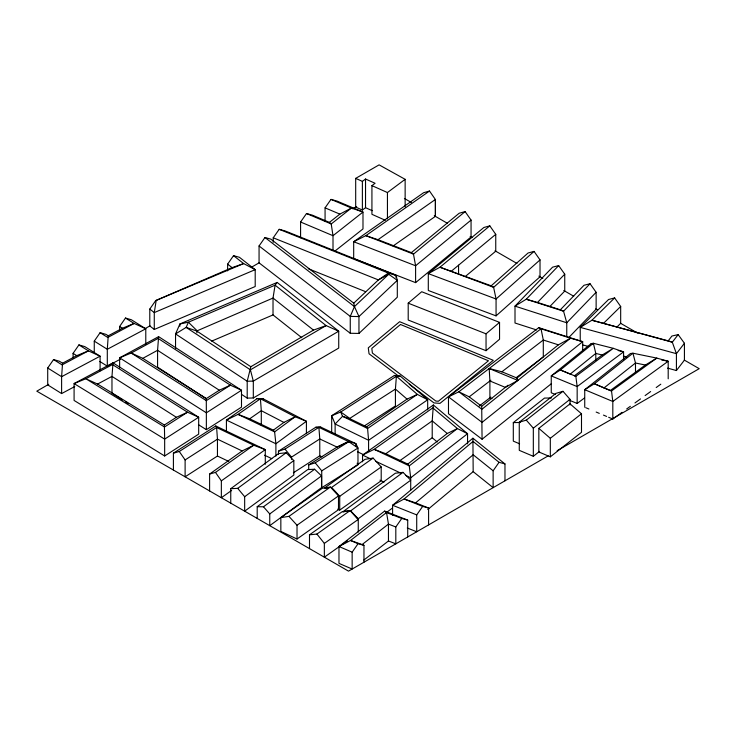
<?xml version="1.0" encoding="UTF-8"?>
<svg xmlns="http://www.w3.org/2000/svg" width="736" height="736" viewBox="0 0 736 736"><rect width="100%" height="100%" fill="white"/><g stroke="black" fill="none" stroke-linecap="round" stroke-linejoin="round"><path stroke-width="1.1" d="M331.678 432.612L331.678 415.739L394.395 375.461L396.391 376.262L395.425 389.077L395.425 405.95L364.053 426.098M247.204 398.112L247.204 381.239L250.829 366.721L313.481 330.105L326.103 325.588L338.726 331.2L338.726 348.073L253.313 397.983L247.204 398.112L241.472 394.321M467.553 443.845L467.553 433.725L433.357 404.993L432.216 420.891L432.216 437.764L437.221 441.968M100.096 370.815L100.096 356.187L88.412 350.86L76.728 355.644L62.551 363.207L61.612 376.694L61.612 393.567L74.778 386.547M145.783 344.522L145.783 328.78L134.108 323.444L122.424 328.238L108.238 335.791L107.3 349.278L107.3 366.151L120.465 359.14M198.646 424.801L206.356 429.686L241.5 407.118L241.5 390.246L158.608 336.646L157.578 350.308L157.578 367.181L205.804 398.369M113.004 362.866L74.088 383.576L74.088 400.448L164.662 455.98L198.683 434.13L198.683 417.257L113.004 362.866L111.973 376.4L111.973 393.272L122.544 399.988M279.174 229.31L388.406 273.065L388.7 274.261L354.448 306.608L350.262 316.397L350.262 333.27L358.956 333.436L397.302 297.215L397.302 280.342L396.069 275.384L285.108 230.938L279.174 229.31L273.231 237.802L273.231 242.3M250.829 366.721L196.714 330.998L273.019 298.052L275.089 285.172L277.159 282.431L338.726 331.2L253.313 381.11L247.204 381.239L175.545 333.932L179.888 323.987L277.159 282.431M61.612 393.567L47.711 384.873L47.711 368L53.562 359.564L59.414 361.247L62.551 363.207M73.076 357.862L73.076 353.363L78.918 344.917L84.769 346.601L100.096 356.187L61.612 376.694L47.711 368M94.263 352.369L94.263 341.127L100.114 332.681L105.966 334.365L108.238 335.791M119.618 329.857L119.618 326.48L125.47 318.044L131.321 319.728L145.783 328.78L107.3 349.278L94.263 341.127M149.785 309.065L155.701 300.592L232.088 267.628L243.644 263.58L255.199 269.652L255.199 286.525L154.275 329.461L149.785 325.938L149.785 309.065L154.275 312.588L154.275 329.461M227.617 270.876L227.617 264.132L233.533 255.659L239.448 257.306L255.199 269.652L154.275 312.588L156.161 300.72M350.262 333.27L259.063 262.844L259.063 245.971L264.969 237.507L270.876 239.154L353.768 303.168L354.448 306.608L358.956 316.563L358.956 333.436M300.582 237.756L300.582 222.005L306.498 213.532L312.414 215.179L329.424 222.373L331.218 223.974L333.003 235.704L333.003 250.332M325.073 221.37L325.073 207.865L330.988 199.392L336.895 201.038L362.986 212.06L362.986 228.933L334.77 251.188M407.716 536.967L407.716 520.094L384.615 511.097L338.974 546.508L338.974 563.38L352.148 569.038L352.148 552.175L358.055 543.702L363.961 545.348L363.961 562.221M392.592 515.384L392.592 505.264L472.908 438.214L473.174 471.647L493.129 487.646L493.129 470.773L499.054 462.3L504.97 463.938L504.97 480.81M363.86 560.059L388.461 540.978L395.812 543.84L395.812 526.967L401.764 518.466L407.716 520.094M407.275 527.997L416.714 531.769L416.714 514.896L422.657 506.405L428.591 508.033L428.591 524.906M580.235 340.869L580.235 327.373L591.937 320.234L668.196 340.86L671.904 336.039L678.16 334.595L684.425 343.27L684.425 360.143L676.421 370.548L667.58 368.129M678.16 334.595L672.308 342.203L676.421 353.676L676.421 370.548M684.425 343.27L676.421 353.676L580.235 327.373L608.598 299.497L614.634 297.914L620.678 306.47L620.678 323.343L616.621 327.327M549.921 306.434L564.742 291.051L564.742 274.178L558.67 265.604L526.249 299.23L515.007 306.139L515.007 323.012L536.572 329.94M566.757 336.269L566.757 322.773L563.555 311.218L526.249 299.23L537.492 302.441L564.742 274.178M537.492 302.441L560.354 309.792L583.979 285.283L590.051 283.728L596.132 292.302L596.132 309.166L569.103 337.208M590.051 283.728L563.555 311.218L560.354 309.792M596.132 292.302L566.757 322.773L515.007 306.139L552.589 267.159L558.67 265.604M614.634 297.914L591.937 320.234L672.308 342.203L668.196 340.86M603.64 323.214L620.678 306.47M353.768 303.168L378.378 279.919L388.406 273.065L396.069 275.384L396.069 277.638M540.022 259.9L496.064 299L428.297 273.608L439.953 267.223L491.197 285.798L528.071 253L534.051 251.39L540.022 259.9L540.022 276.773L496.064 315.873L428.297 290.481L428.297 273.608L483.874 227.488L489.808 225.851L495.751 234.342L495.751 251.215L465.483 276.331M534.051 251.39L493.626 287.344L496.064 299L496.064 315.873M408.204 303.168L421.71 291.732L499.551 322.386L499.551 339.259L486.045 350.695L408.204 320.04L408.204 303.168L486.045 333.822L499.551 322.386M416.714 514.896L392.592 505.264L404.092 498.99L415.592 502.844L473.174 454.774L493.129 470.773M427.809 509.524L473.174 471.647M489.808 225.851L439.953 267.223L493.626 287.344L491.197 285.798M451.619 270.968L495.751 234.342M353.685 258.603L353.685 241.73L365.856 235.649L378.028 239.678L411.369 252.623L459.19 213.238L465.124 211.6L471.058 220.082L471.058 236.955L415.601 282.633L354.752 259.017M465.124 211.6L413.485 254.132L365.856 235.649L429.511 191.038L435.381 199.484L435.381 216.356L393.07 246.008M471.058 220.082L415.601 265.77L415.601 282.633M623.576 359.748L623.576 351.872L613.29 348.33L593.382 343.27L591.146 343.629L551.255 375.912L551.255 392.785L555.395 394.487M582.691 350.686L582.691 341.688L538.724 327.658L448.482 396.87L448.482 413.742L482.071 439.236L481.703 406.318L508.015 385.222M516.479 378.442L558.394 344.834L570.547 338.201L582.691 341.688L482.071 422.363L448.482 396.87L458.841 391.791L541.015 328.78L570.547 338.201L481.887 409.28L458.841 391.791L469.209 396.833L481.703 406.318M482.071 439.236L551.531 383.548M584.734 407.266L584.734 389.703L594.366 383.76L603.998 387.946L635.49 363.014L645.389 365.038L656.797 358.092L668.196 361.256L668.196 378.819M329.424 222.373L339.876 214.121L351.431 208.03L362.986 212.06L333.003 235.704L300.582 222.005M519.561 443.79L513.305 441.131L513.305 422.593L544.484 398.084L551.374 397.964M539.589 451.37L533.324 456.302L519.266 450.34L519.266 422.216L555.965 393.374L562.994 391.294L570.023 399.335L570.023 404.956M519.266 422.216L526.295 420.136L562.994 391.294M533.324 456.302L533.324 428.177L570.023 399.335M538.835 428.361L570.023 403.852L581.495 413.779L581.495 432.317L550.316 456.835L538.835 451.968L538.835 428.361L550.316 438.288L550.316 456.835M550.316 438.288L581.495 413.779M362.544 461.822L362.544 455.078L374.173 449.337L385.802 453.716L407.781 464.076L447.23 433.495L457.396 428.545L467.553 433.725L410.716 477.784L410.716 490.204M352.148 552.175L338.974 546.508L350.538 540.463L362.103 544.548L388.461 524.106L395.812 526.967M469.209 396.833L490.894 380.208M501.74 371.892L543.297 340.023L558.394 344.834M479.145 406.088L490.894 397.081M516.194 377.678L543.297 356.896L543.297 340.023L541.015 328.78L538.724 327.658M405.14 206.862L405.14 179.326L379.104 164.864L355.69 178.379L355.69 207.064L362.379 210.045L362.379 181.369L365.534 179.014L375.084 183.273L371.928 185.628L371.928 214.314L385.37 220.303M362.379 210.045L365.534 207.69L365.534 179.014M387.44 218.932L387.44 192.547L405.14 179.326M602.168 355.028L574.402 375.792L575.837 376.335L613.29 348.33L602.168 355.028L595.801 353.409L570.244 374.081L560.381 369.969L551.255 375.912L577.162 386.584L623.576 351.872L618.176 350.502M568.873 400.044L577.162 403.457L584.448 398.01M226.421 431.314L226.421 420.063L238.05 414.377L249.679 418.802L273.36 430.146L283.875 422.409L295.145 416.778L306.415 421.277L306.415 433.651M230.754 488.686L278.475 453.615L286.157 452.76L293.83 460.58L293.83 475.051L244.665 511.18L244.665 496.708L237.71 488.354L230.754 488.686L230.754 503.148M237.71 488.354L286.157 452.76M244.665 496.708L293.83 460.58M257.204 506.69L307.676 469.596L314.612 469.228L321.54 475.888L321.54 487.618L269.753 525.67L269.753 513.94L263.479 506.791L257.204 506.69L257.204 518.42M263.479 506.791L314.612 469.228M269.753 513.94L321.54 475.888M348.386 511.161L350.575 510.913L403.034 472.365L410.716 480.185L358.257 518.733L358.257 532.091M385.866 512.909L392.306 508.18M603.998 387.946L610.236 390.558L645.389 365.038M608.654 417.284L612.812 419.023L622.049 412.326M626.658 408.977L630.356 406.29M634.966 402.942L640.504 398.921M645.122 395.572L650.661 391.552M656.199 387.532L660.808 384.183M343.123 511.63L346.187 511.4M209.604 490.94L209.604 474.067L242.135 450.966L253.708 445.243L265.291 449.641L265.291 464.269M209.604 474.067L215.482 472.402L253.708 445.243L216.614 427.506L215.768 425.969L173.411 453.174L173.411 470.046M231.638 490.424L221.352 497.72L221.352 480.856L265.291 449.641L215.768 425.969M433.357 404.993L362.544 455.078L370.742 458.942M280.839 517.61L322.313 488.281L330.409 487.03L338.496 495.908L338.496 509.698L297.022 539.028L280.839 531.401L280.839 517.61L288.935 516.368L330.409 487.03M324.466 488.014L365.019 459.328L373.115 458.086L381.202 466.955L381.202 480.746L339.728 510.076L337.704 509.128M373.115 458.086L331.642 487.416L339.728 496.294L339.728 510.076M385.802 453.716L432.216 420.891L447.23 433.495M297.022 539.028L297.022 525.237L338.496 495.908M339.728 496.294L381.202 466.955M399.731 460.745L432.216 437.764M309.497 548.614L309.497 534.824L342.065 511.787L350.161 510.545L358.257 519.414L324.346 543.398L324.346 557.189L340.842 545.514M309.497 534.824L316.922 534.051L350.161 510.545M342.672 544.226L347.254 540.978M378.028 239.678L435.418 199.456L435.418 216.329M257.131 398.627L226.421 420.063L275.89 443.753L306.415 421.277L263.258 398.866L257.131 398.627L263.258 398.866M273.36 430.146L274.62 431.885L295.145 416.778L260.424 398.756L238.05 414.377L274.62 431.885L275.89 443.753L275.89 456.127M249.679 418.802L261.298 410.688L260.424 398.756M368.58 451.527L368.58 440.275L427.68 399.777L400.366 376.17L396.391 376.262L340.731 412.004L342.534 416.309L349.931 418.729L366.592 426.834L407.036 399.114L417.358 394.386L427.68 399.777L427.68 409.897M164.386 425.012L97.575 384.054L85.836 378.755L164.524 426.99L187.542 412.215L112.488 364.568L85.836 378.755L74.088 383.576L164.662 439.107L164.386 425.012L176.392 417.294L187.542 412.215L198.683 417.257L164.662 439.107L164.662 455.98M158.608 336.646L119.628 357.825L206.356 412.813L206.282 398.59L219.3 390.227L230.396 385.176L241.5 390.246L206.356 412.813L206.356 429.686M179.262 451.49L216.614 427.506L217.451 439.162L217.451 456.035L185.113 476.799L185.113 459.926L179.262 451.49L173.411 453.174M185.113 459.926L217.451 439.162L242.135 450.966M278.475 454.581L278.475 451.205L315.762 427.266L320.721 427.092L355.93 443.67L357.972 448.04L357.972 464.904L357.153 463.165M278.475 451.205L284.988 449.098L318.9 427.331L320.721 427.092M335.128 434.13L335.128 424.01L331.678 415.739L340.731 412.004L349.784 418.388L395.425 389.077L407.036 399.114M291.502 459.365L291.502 457.12L319.774 438.96L337.042 447.092L348.809 441.683L357.972 448.04L321.742 470.838L321.742 487.71L357.015 465.511M293.388 472.779L319.774 455.832L319.774 438.96L318.9 427.331L315.762 427.266M308.706 469.421L308.706 464.922L337.042 447.092L348.643 441.333L355.93 443.67L355.93 445.924M308.706 464.922L315.22 462.815L348.809 441.683L318.9 427.331M175.545 348.56L175.545 333.932L186.134 327.4L250.406 369.831L326.103 325.588L275.089 285.172L188.398 322.221L179.888 323.987L179.888 326.241M48.723 384.293L36.8 391.175L348.514 571.136L548.2 455.86M145.084 328.652L150.052 325.79M251.381 267.288L259.33 262.697M352.71 208.785L356.684 206.485M557.143 450.69L699.2 368.672L684.259 360.051M517.859 380.438L505.328 387.384L489.9 380.972L489.192 368.515L501.897 371.772L516.976 378.046L517.859 380.438L489.192 368.515M119.628 367.945L119.628 357.825L131.21 353.022L142.802 358.34L157.578 350.308L219.3 390.227M97.575 384.054L111.973 376.4L176.392 417.294M211.701 341.118L273.019 314.925L301.788 337.714M429.511 191.038L423.632 192.703L353.685 241.73L415.601 265.77L413.485 254.132L411.369 252.623M325.57 488.354L327.594 488.042M403.034 472.365L395.361 473.22L342.893 511.768L350.446 510.858L358.257 519.414M513.305 422.593L520.186 422.482M394.395 375.461L400.366 376.17M661.526 359.895L668.196 361.256L612.812 401.46L612.812 419.023M591.146 343.629L593.308 344.181M582.452 344.853L587.972 346.362M623.355 356.04L626.676 356.942M610.236 390.558L611.524 390.945L656.797 358.092L632.951 353.216L630.412 353.538L584.734 389.703L612.812 401.46L611.524 390.945L594.366 383.76L632.951 353.216L635.49 363.014L635.49 372.894M196.714 330.998L186.134 327.4L188.398 322.221L196.908 330.574L196.908 332.819M401.764 518.466L386.538 512.541L384.615 511.097M415.592 502.844L428.591 508.033M422.657 506.405L404.092 498.99L473.046 441.434L499.054 462.3M273.231 237.802L378.378 279.919L388.7 274.261L397.302 280.342L358.956 316.563L350.262 316.397L259.063 245.971M308.283 268.714L365.636 291.686M491.961 398.691L489.9 397.836L489.9 380.972M585.773 407.698L588.892 409.004M596.169 412.059L599.288 413.365M603.456 415.104L606.574 416.41M330.988 199.392L351.431 208.03L331.218 223.974L306.498 213.532M325.073 207.865L339.876 214.121M362.103 544.548L363.961 545.348M358.055 543.702L350.538 540.463L386.538 512.541L388.461 524.106L388.461 540.978M355.69 178.379L362.379 181.369M371.928 185.628L387.44 192.547M365.534 207.69L372.223 210.68M375.866 461.352L400.467 472.954M405.591 475.364L410.716 477.784L409.253 465.87L407.781 464.076M379.969 480.157L384.063 482.089M319.774 455.832L321.807 456.789M264.546 455.198L271.759 458.648M217.451 456.035L228.767 461.444M357.429 451.729L363.51 454.682M283.875 422.409L261.298 410.688L261.298 425.316M404.414 198.481L411.387 202.51M434.286 215.731L447.24 223.21M470.138 236.431L472.135 237.581M495.043 250.801L516.948 263.451M538.862 276.101L542.846 278.401M563.758 290.481L573.712 296.231M595.626 308.881L597.614 310.031M620.522 323.251L637.45 333.031M125.47 318.044L134.108 323.444L107.769 337.474L100.114 332.681M119.618 326.48L122.424 328.238M78.918 344.917L88.412 350.86L62.082 364.89L53.562 359.564M99.848 361.496L107.3 366.151M73.076 353.363L76.728 355.644M142.802 358.34L206.282 398.59M125.433 401.819L128.322 403.65M399.216 376.611L369.04 353.777L368.285 347.843L399.648 321.696L493.267 360.318L439.962 403.374L433.973 402.914L409.28 384.229M264.969 237.507L354.448 306.608M233.533 255.659L243.644 263.58L155.701 300.592M227.617 264.132L232.088 267.628M313.481 330.105L273.019 298.052L273.019 314.925M472.908 438.214L504.97 463.938M396.391 376.262L417.358 394.386L367.586 428.49L342.534 416.309L335.128 424.01L368.58 440.275L367.586 428.49L366.592 426.834M350.575 510.913L358.257 518.733M288.935 516.368L297.022 525.237M526.295 420.136L533.324 428.177M315.22 462.815L321.742 470.838M284.988 449.098L291.502 457.12M316.922 534.051L324.346 543.398M215.482 472.402L221.352 480.856M250.406 369.831L253.313 381.11L253.313 397.983M595.801 360.152L595.801 353.409L593.382 343.27L560.381 369.969L575.837 376.335L577.162 386.584L577.162 403.457M486.045 333.822L486.045 350.695M458.565 265.199L458.565 274.206M400.494 324.484L371.809 348.395L372.398 353.041L435.841 401.056L438.371 401.249L488.456 360.778L400.494 324.484M457.396 428.545L409.253 465.87L374.173 449.337L432.786 407.882L457.396 428.545M230.396 385.176L206.319 400.642L131.21 353.022L158.093 338.413L230.396 385.176"/></g></svg>
